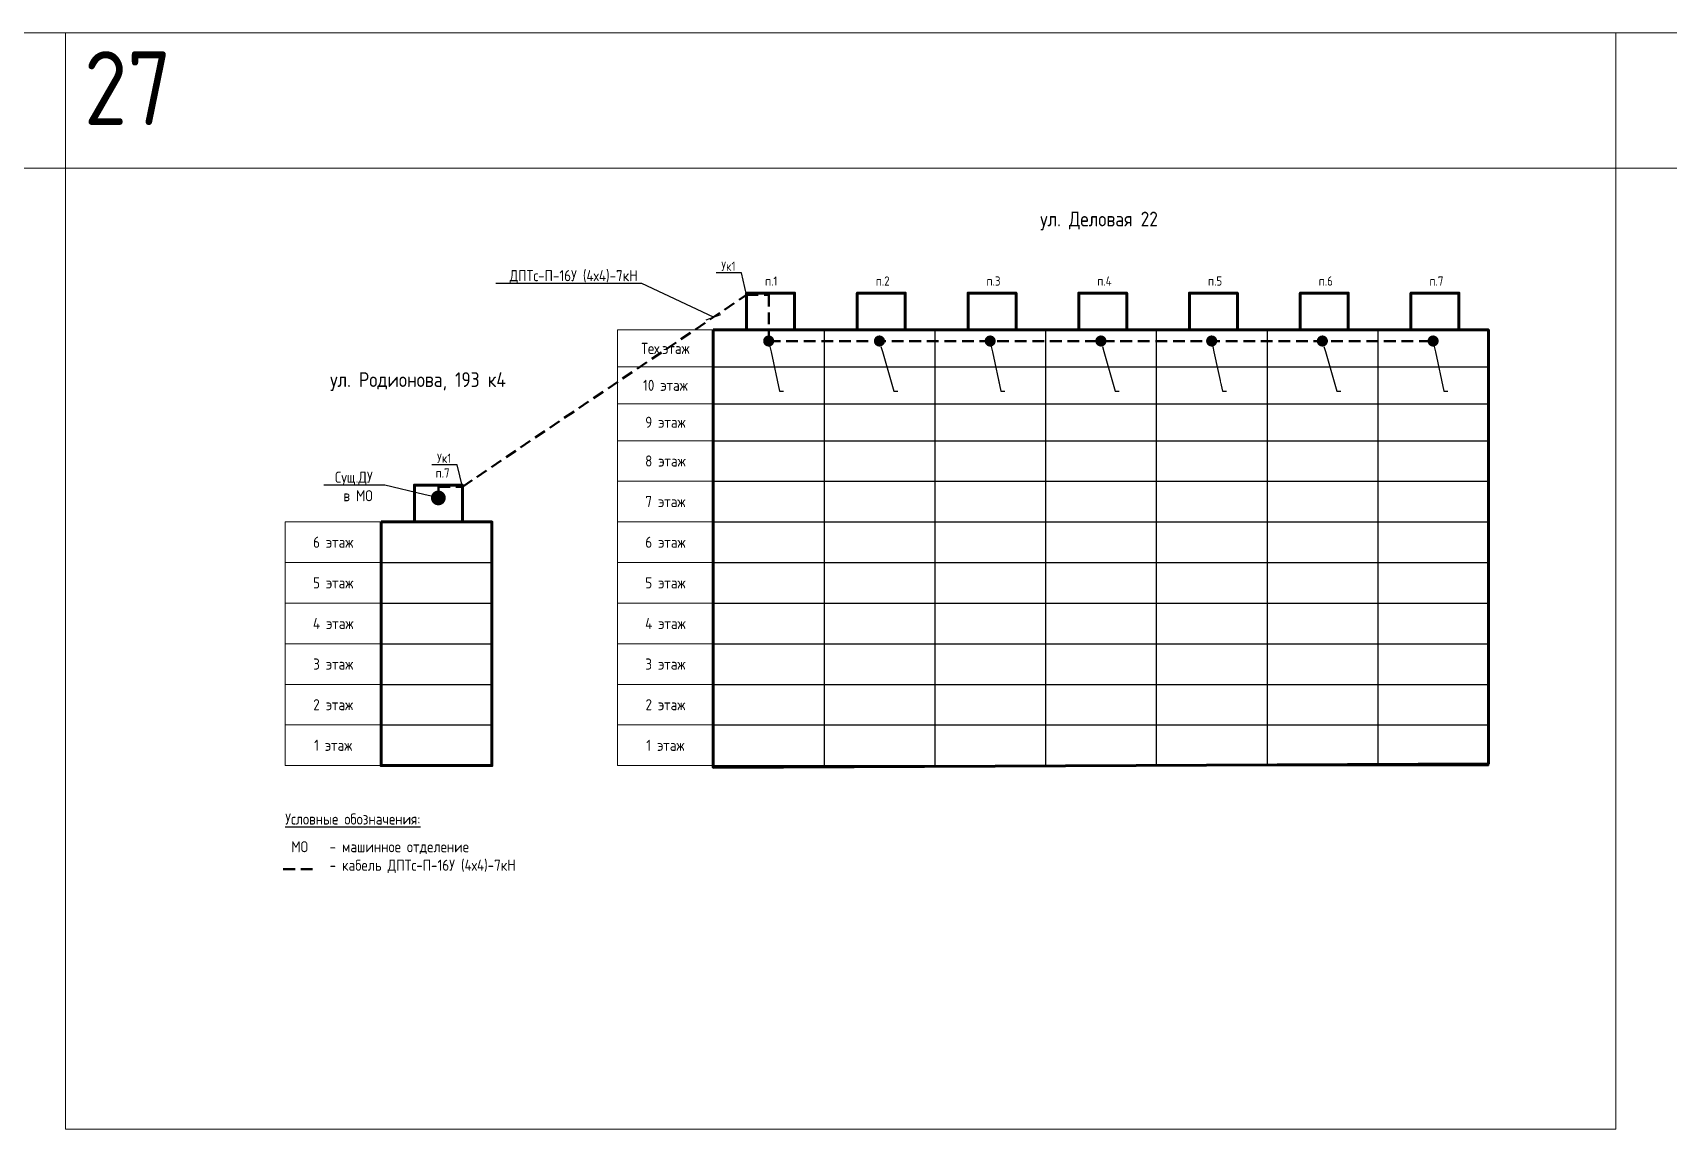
# Model space of a CAD drawing. Extents: x 6775 to 13793, y 2665 to 3972.
# Drawn here: x 7218.1 to 7661.2, y 2665 to 2962 of the extents above; entities that cross this region are included whole.
import ezdxf
from ezdxf import colors
from ezdxf.entities.mleader import LeaderData, LeaderLine
from ezdxf.math import Vec2, Vec3

# ---------------------------------------------------------------- set-up
doc = ezdxf.new("R2010")
doc.units = 0
doc.header["$MEASUREMENT"] = 0
doc.linetypes.add('HIDDEN2', pattern=[4.7625, 3.175, -1.5875])
doc.linetypes.add('JIS_02_0.7', pattern=[1.35, 0.75, -0.6])
doc.layers.get('0').update_dxf_attribs({"linetype": 'CONTINUOUS'})
doc.layers.get('Defpoints').update_dxf_attribs({"linetype": 'CONTINUOUS'})
doc.styles.add('мой', font='', dxfattribs={"width": 0.9, "height": 3})
doc.styles.get('мой').set_extended_font_data('GOST Common')

# ---------------------------------------------------------------- blocks, each defined once
blk = doc.blocks.new('*U19')
at = {"color": 7, "linetype": 'Continuous', "lineweight": 15}
blk.add_lwpolyline([(-210, -148.5), (210, -148.5), (210, 148.5), (-210, 148.5)], close=True, dxfattribs=at)
blk = doc.blocks.new('*U20')
at = {"color": 0, "linetype": 'ByBlock', "lineweight": -2, "transparency": 16777216}
blk.add_blockref('*U19', (452, 0), dxfattribs=at)
blk = doc.blocks.new('_Dot')
at = {"color": 0, "linetype": 'ByBlock', "lineweight": -2}
blk.add_line((-0.5, 0), (-1, 0), dxfattribs=at)
at = {"color": 0, "linetype": 'ByBlock', "lineweight": 20, "const_width": 0.5}
blk.add_lwpolyline([(-0.25, 0, 1), (0.25, 0, 1)], format="xyb", close=True, dxfattribs=at)
blk = doc.blocks.new('*T97')
at = {"color": 0, "linetype": 'Continuous', "lineweight": -2, "transparency": 16777216}
for p, q in [((26, 0), (56, 0)), ((26, 0), (26, -66)), ((56, 0), (56, -66)), ((26, -11), (56, -11)), ((26, -22), (56, -22)), ((26, -33), (56, -33)), ((26, -44), (56, -44)), ((26, -55), (56, -55)), ((26, -66), (56, -66))]:
    blk.add_line(p, q, dxfattribs=at)
at = {"layer": 'Defpoints', "color": 8, "linetype": 'ByBlock', "lineweight": 0, "transparency": 16777216}
for p, q in [((0, 0), (26, 0)), ((0, 0), (0, -66)), ((0, -11), (26, -11)), ((0, -22), (26, -22)), ((0, -33), (26, -33)), ((0, -44), (26, -44)), ((0, -55), (26, -55)), ((0, -66), (26, -66))]:
    blk.add_line(p, q, dxfattribs=at)
at = {"color": 0, "linetype": 'JIS_02_0.7', "lineweight": 0, "transparency": 16777216, "char_height": 3, "width": 23, "attachment_point": 5, "style": 'мой'}
for s, insert in [('6 этаж', (13, -5.5)), ('5 этаж', (13, -16.5)), ('4 этаж', (13, -27.5)), ('3 этаж', (13, -38.5)), ('2 этаж', (13, -49.5)), ('1 этаж', (13, -60.5))]:
    blk.add_mtext(s, dxfattribs=dict(at, insert=insert))
blk = doc.blocks.new('*T98')
at = {"color": 0, "linetype": 'Continuous', "lineweight": -2, "transparency": 16777216}
for p, q in [((26, 0), (236, 0)), ((26, 0), (26, -118)), ((56, 0), (56, -118)), ((86, 0), (86, -118)), ((116, 0), (116, -118)), ((146, 0), (146, -118)), ((176, 0), (176, -118)), ((206, 0), (206, -118)), ((236, 0), (236, -118)), ((26, -10), (236, -10)), ((26, -20), (236, -20)), ((26, -30), (236, -30)), ((26, -41), (236, -41)), ((26, -52), (236, -52)), ((26, -63), (236, -63)), ((26, -74), (236, -74)), ((26, -85), (236, -85)), ((26, -96), (236, -96)), ((26, -107), (236, -107)), ((26, -118), (236, -118))]:
    blk.add_line(p, q, dxfattribs=at)
at = {"layer": 'Defpoints', "color": 8, "linetype": 'ByBlock', "lineweight": 0, "transparency": 16777216}
for p, q in [((0, 0), (26, 0)), ((0, 0), (0, -118)), ((0, -10), (26, -10)), ((0, -20), (26, -20)), ((0, -30), (26, -30)), ((0, -41), (26, -41)), ((0, -52), (26, -52)), ((0, -63), (26, -63)), ((0, -74), (26, -74)), ((0, -85), (26, -85)), ((0, -96), (26, -96)), ((0, -107), (26, -107)), ((0, -118), (26, -118))]:
    blk.add_line(p, q, dxfattribs=at)
at = {"color": 0, "linetype": 'JIS_02_0.7', "lineweight": 0, "transparency": 16777216, "char_height": 3, "width": 23, "attachment_point": 5, "style": 'мой'}
for s, insert in [('{\\fGOST Common|b0|i0|c204|p34;Тех.этаж}', (13, -5)), ('10 этаж', (13, -15)), ('9 этаж', (13, -25)), ('8 этаж', (13, -35.5)), ('7 этаж', (13, -46.5)), ('6 этаж', (13, -57.5)), ('5 этаж', (13, -68.5)), ('4 этаж', (13, -79.5)), ('3 этаж', (13, -90.5)), ('2 этаж', (13, -101.5)), ('1 этаж', (13, -112.5))]:
    blk.add_mtext(s, dxfattribs=dict(at, insert=insert))
blk = doc.blocks.new('_Oblique')
at = {"color": 0, "linetype": 'ByBlock', "lineweight": -2}
blk.add_line((-0.5, -0.5), (0.5, 0.5), dxfattribs=at)
blk = doc.blocks.new('_None')
blk = doc.blocks.new('*T549')
at = {"layer": 'Defpoints', "color": 8, "linetype": 'ByBlock', "lineweight": 0, "transparency": 16777216}
for p, q in [((0, 0), (4488, 0)), ((0, 0), (0, -36.67)), ((452, 0), (452, -36.67)), ((904, 0), (904, -36.67)), ((1356, 0), (1356, -36.67)), ((1808, 0), (1808, -36.67)), ((2260, 0), (2260, -36.67)), ((2712, 0), (2712, -36.67)), ((3164, 0), (3164, -36.67)), ((3584, 0), (3584, -36.67)), ((4036, 0), (4036, -36.67)), ((4488, 0), (4488, -36.67)), ((0, -36.67), (4488, -36.67))]:
    blk.add_line(p, q, dxfattribs=at)
at = {"layer": 'Defpoints', "color": 5, "linetype": 'Continuous', "lineweight": 0, "transparency": 16777216, "char_height": 20, "attachment_point": 1, "style": 'мой'}
for s, insert, width in [('{\\fGOST Common|b0|i0|c204|p34;15}', (5, -5), 442), ('{\\fGOST Common|b0|i0|c204|p34;27', (457, -5), 442), ('23', (909, -5), 442), ('20', (1361, -5), 442), ('21', (1813, -5), 442), ('22', (2265, -5), 442), ('23', (2717, -5), 442), ('24', (3169, -5), 410), ('25', (3589, -5), 442), ('26', (4041, -5), 442)]:
    blk.add_mtext(s, dxfattribs=dict(at, insert=insert, width=width))

msp = doc.modelspace()

# ---------------------------------------------------------------- linework, layer by layer
at = {"color": 7, "linetype": 'Continuous', "lineweight": 70}
for points in [[(7411.5, 2881.5), (7424.5, 2881.5), (7424.5, 2891.5), (7411.5, 2891.5)], [(7402.5, 2881.5), (7612.5, 2881.5), (7612.5, 2764), (7402.5, 2763)], [(7321.5, 2829.5), (7334.5, 2829.5), (7334.5, 2839.5), (7321.5, 2839.5)], [(7312.5, 2829.5), (7342.5, 2829.5), (7342.5, 2763.5), (7312.5, 2763.5)]]:
    msp.add_lwpolyline(points, close=True, dxfattribs=at)
at = {"color": 5, "linetype": 'HIDDEN2', "lineweight": 50}
msp.add_lwpolyline([(7293.94, 2735.49), (7285.94, 2735.49)], dxfattribs=at)

# ---------------------------------------------------------------- block references
at = {"color": 7, "linetype": 'Continuous', "lineweight": 15}
msp.add_blockref('*U20', (6985, 2813.5), dxfattribs=at)
for name, p in [('*T549', (6775, 2962)), ('*T98', (7376.5, 2881.5)), ('*T97', (7286.5, 2829.5))]:
    msp.add_blockref(name, p)

# ---------------------------------------------------------------- texts
at = {"color": 7, "linetype": 'Continuous', "lineweight": 15, "char_height": 4, "width": 85.5878, "attachment_point": 5, "style": 'мой'}
for s, insert in [('\\pxqc;ул. Деловая 22', (7507, 2911)), ('\\pxqc;ул. Родионова, 193 к4', (7322.5, 2867.5))]:
    msp.add_mtext(s, dxfattribs=dict(at, insert=insert))
at = {"color": 7, "linetype": 'Continuous', "lineweight": 50, "char_height": 2.5, "width": 4.2525, "attachment_point": 1, "style": 'мой'}
for s, insert in [('{\\fGOST Common|b0|i0|c204|p34;п}.{\\fGOST Common|b0|i0|c204|p34;1}', (7416.5, 2896)), ('{\\fGOST Common|b0|i0|c204|p34;п}.{\\fGOST Common|b0|i0|c204|p34;2}', (7446.5, 2896)), ('{\\fGOST Common|b0|i0|c204|p34;п}.{\\fGOST Common|b0|i0|c204|p34;3}', (7476.5, 2896)), ('{\\fGOST Common|b0|i0|c204|p34;п}.{\\fGOST Common|b0|i0|c204|p34;4}', (7506.5, 2896)), ('{\\fGOST Common|b0|i0|c204|p34;п}.{\\fGOST Common|b0|i0|c204|p34;5}', (7536.5, 2896)), ('{\\fGOST Common|b0|i0|c204|p34;п}.{\\fGOST Common|b0|i0|c204|p34;6}', (7566.5, 2896)), ('{\\fGOST Common|b0|i0|c204|p34;п}.{\\fGOST Common|b0|i0|c204|p34;7}', (7596.5, 2896)), ('{\\fGOST Common|b0|i0|c204|p34;п}.{\\fGOST Common|b0|i0|c204|p34;7}', (7327.25, 2844))]:
    msp.add_mtext(s, dxfattribs=dict(at, insert=insert))
at = {"color": 7, "insert": (7286.51, 2750.53), "char_height": 3, "width": 71.0695, "attachment_point": 1, "style": 'мой'}
msp.add_mtext('\\pxi-4,l4,sm1.5,t2;{\\LУсловные обозначения:\\P\\psm1;} МО ^I- машинное отделение\\P\\pi0,l0,s*,tz;^I- кабель ДПТс-П-16У (4х4)-7кН\\P\\P\\pi-4,l4,sm1,t2; ', dxfattribs=at)

# ---------------------------------------------------------------- next in the draw order: leaders
at = {"color": 7, "linetype": 'Continuous', "lineweight": 13}
ml = msp.add_multileader_mtext('Standard', dxfattribs=at)
ml.set_content('{\\fGOST Common|b0|i0|c204|p34;ДПТс-П-16У (4х4)-7кН}', color=7, style='мой')
ml.set_leader_properties()
ml.set_arrow_properties(name='OBLIQUE')
ml.build(insert=Vec2(0, 0))
ml.multileader.update_dxf_attribs({"text_left_attachment_type": 6, "text_right_attachment_type": 6, "dogleg_length": 10, "arrow_head_size": 3})
ctx = ml.context
ctx.base_point, ctx.char_height, ctx.arrow_head_size, ctx.landing_gap_size, ctx.plane_origin = Vec3(7345.62, 2894.1), 3, 3, 0.09, Vec3(7311.92, 2982.64)
ctx.left_attachment, ctx.right_attachment, ctx.text_align_type = 6, 6, 2
notes = []
notes.append((ctx, [(0, (1, 1, 0), (7383.09, 2894.1), (-1, 0), 1, [(0, [(7402.54, 2884.95)], 0, [])])]))
ctx.mtext.insert, ctx.mtext.alignment, ctx.mtext.flow_direction = Vec3(7382, 2897.7), 3, 5
ctx.mtext.has_bg_fill, ctx.mtext.bg_color, ctx.mtext.bg_scale_factor, ctx.mtext.bg_transparency, ctx.mtext.use_window_bg_color = 1, -1027028792, 1.5, 0, 1
for ctx, leaders in notes:
    for number, flags, end, landing, length, lines in leaders:
        leader = LeaderData()
        leader.index, (leader.has_last_leader_line, leader.has_dogleg_vector, leader.attachment_direction) = number, flags
        leader.last_leader_point, leader.dogleg_vector, leader.dogleg_length = Vec3(end), Vec3(landing), length
        for number, points, colour, breaks in lines:
            line = LeaderLine()
            line.index, line.vertices, line.color, line.breaks = number, Vec3.list(points), colors.encode_raw_color(colour), breaks
            leader.lines.append(line)
        ctx.leaders.append(leader)

# ---------------------------------------------------------------- next in the draw order: linework, layer by layer
at = {"color": 5, "linetype": 'HIDDEN2', "lineweight": 50}
msp.add_lwpolyline([(7328, 2837), (7328, 2839), (7334.5, 2839), (7411.5, 2891), (7417.5, 2891), (7417.5, 2878.5), (7597.5, 2878.5)], dxfattribs=at)

# ---------------------------------------------------------------- next in the draw order: leaders
at = {"color": 7, "linetype": 'Continuous', "lineweight": 13}
ml = msp.add_multileader_mtext('Standard', dxfattribs=at)
ml.set_content('Ук1', color=7, style='мой')
ml.set_leader_properties()
ml.set_arrow_properties(name='NONE')
ml.build(insert=Vec2(0, 0))
ml.multileader.update_dxf_attribs({"text_left_attachment_type": 6, "text_right_attachment_type": 6, "dogleg_length": 10, "arrow_head_size": 2})
ctx = ml.context
ctx.base_point, ctx.char_height, ctx.arrow_head_size, ctx.landing_gap_size, ctx.plane_origin = Vec3(7404.36, 2897), 2.5, 2, 0.09, Vec3(7390.5, 2892)
ctx.left_attachment, ctx.right_attachment, ctx.text_align_type = 6, 6, 2
notes = []
notes.append((ctx, [(0, (1, 1, 0), (7410.09, 2897), (-1, 0), 1.5, [(0, [(7411.5, 2891)], 0, [])])]))
ctx.mtext.insert, ctx.mtext.alignment, ctx.mtext.flow_direction = Vec3(7408.5, 2900), 3, 5
for ctx, leaders in notes:
    for number, flags, end, landing, length, lines in leaders:
        leader = LeaderData()
        leader.index, (leader.has_last_leader_line, leader.has_dogleg_vector, leader.attachment_direction) = number, flags
        leader.last_leader_point, leader.dogleg_vector, leader.dogleg_length = Vec3(end), Vec3(landing), length
        for number, points, colour, breaks in lines:
            line = LeaderLine()
            line.index, line.vertices, line.color, line.breaks = number, Vec3.list(points), colors.encode_raw_color(colour), breaks
            leader.lines.append(line)
        ctx.leaders.append(leader)

# ---------------------------------------------------------------- next in the draw order: leaders
ml = msp.add_multileader_mtext('Standard', dxfattribs=at)
ml.set_content('', color=7, style='мой')
ml.set_leader_properties()
ml.set_arrow_properties(name='DOT')
ml.build(insert=Vec2(0, 0))
ml.multileader.update_dxf_attribs({"text_left_attachment_type": 6, "text_right_attachment_type": 6, "dogleg_length": 10, "arrow_head_size": 3})
ctx = ml.context
ctx.base_point, ctx.char_height, ctx.arrow_head_size, ctx.landing_gap_size, ctx.plane_origin = Vec3(7421.41, 2864.9), 3, 3, 0.09, Vec3(7370.44, 2857.86)
ctx.left_attachment, ctx.right_attachment = 6, 6
notes = []
notes.append((ctx, [(1, (1, 1, 0), (7420.41, 2864.9), (1, 0), 1, [(0, [(7417.5, 2878.5)], 0, [])])]))
ctx.mtext.insert, ctx.mtext.flow_direction = Vec3(7421.5, 2868.5), 5
ctx.mtext.has_bg_fill, ctx.mtext.bg_color, ctx.mtext.bg_scale_factor, ctx.mtext.bg_transparency, ctx.mtext.use_window_bg_color = 1, -1027028792, 1.5, 0, 1
ml = msp.add_multileader_mtext('Standard', dxfattribs=at)
ml.set_content('', color=7, style='мой')
ml.set_leader_properties()
ml.set_arrow_properties(name='DOT')
ml.build(insert=Vec2(0, 0))
ml.multileader.update_dxf_attribs({"text_left_attachment_type": 6, "text_right_attachment_type": 6, "dogleg_length": 10, "arrow_head_size": 3})
ctx = ml.context
ctx.base_point, ctx.char_height, ctx.arrow_head_size, ctx.landing_gap_size, ctx.plane_origin = Vec3(7452.39, 2864.9), 3, 3, 0.09, Vec3(7400.44, 2857.86)
ctx.left_attachment, ctx.right_attachment = 6, 6
notes.append((ctx, [(1, (1, 1, 0), (7451.39, 2864.9), (1, 0), 1, [(0, [(7447.5, 2878.5)], 0, [])])]))
ctx.mtext.insert, ctx.mtext.width, ctx.mtext.flow_direction = Vec3(7452.48, 2868.5), 5.4, 5
ctx.mtext.has_bg_fill, ctx.mtext.bg_color, ctx.mtext.bg_scale_factor, ctx.mtext.bg_transparency, ctx.mtext.use_window_bg_color = 1, -1027028792, 1.5, 0, 1
ml = msp.add_multileader_mtext('Standard', dxfattribs=at)
ml.set_content('', color=7, style='мой')
ml.set_leader_properties()
ml.set_arrow_properties(name='DOT')
ml.build(insert=Vec2(0, 0))
ml.multileader.update_dxf_attribs({"text_left_attachment_type": 6, "text_right_attachment_type": 6, "dogleg_length": 10, "arrow_head_size": 3})
ctx = ml.context
ctx.base_point, ctx.char_height, ctx.arrow_head_size, ctx.landing_gap_size, ctx.plane_origin = Vec3(7481.41, 2864.9), 3, 3, 0.09, Vec3(7430.44, 2857.86)
ctx.left_attachment, ctx.right_attachment = 6, 6
notes.append((ctx, [(1, (1, 1, 0), (7480.41, 2864.9), (1, 0), 1, [(0, [(7477.5, 2878.5)], 0, [])])]))
ctx.mtext.insert, ctx.mtext.flow_direction = Vec3(7481.5, 2868.5), 5
ctx.mtext.has_bg_fill, ctx.mtext.bg_color, ctx.mtext.bg_scale_factor, ctx.mtext.bg_transparency, ctx.mtext.use_window_bg_color = 1, -1027028792, 1.5, 0, 1
ml = msp.add_multileader_mtext('Standard', dxfattribs=at)
ml.set_content('', color=7, style='мой')
ml.set_leader_properties()
ml.set_arrow_properties(name='DOT')
ml.build(insert=Vec2(0, 0))
ml.multileader.update_dxf_attribs({"text_left_attachment_type": 6, "text_right_attachment_type": 6, "dogleg_length": 10, "arrow_head_size": 3})
ctx = ml.context
ctx.base_point, ctx.char_height, ctx.arrow_head_size, ctx.landing_gap_size, ctx.plane_origin = Vec3(7512.39, 2864.9), 3, 3, 0.09, Vec3(7460.44, 2857.86)
ctx.left_attachment, ctx.right_attachment = 6, 6
notes.append((ctx, [(1, (1, 1, 0), (7511.39, 2864.9), (1, 0), 1, [(0, [(7507.5, 2878.5)], 0, [])])]))
ctx.mtext.insert, ctx.mtext.width, ctx.mtext.flow_direction = Vec3(7512.48, 2868.5), 5.4, 5
ctx.mtext.has_bg_fill, ctx.mtext.bg_color, ctx.mtext.bg_scale_factor, ctx.mtext.bg_transparency, ctx.mtext.use_window_bg_color = 1, -1027028792, 1.5, 0, 1
ml = msp.add_multileader_mtext('Standard', dxfattribs=at)
ml.set_content('', color=7, style='мой')
ml.set_leader_properties()
ml.set_arrow_properties(name='DOT')
ml.build(insert=Vec2(0, 0))
ml.multileader.update_dxf_attribs({"text_left_attachment_type": 6, "text_right_attachment_type": 6, "dogleg_length": 10, "arrow_head_size": 3})
ctx = ml.context
ctx.base_point, ctx.char_height, ctx.arrow_head_size, ctx.landing_gap_size, ctx.plane_origin = Vec3(7541.41, 2864.9), 3, 3, 0.09, Vec3(7490.44, 2857.86)
ctx.left_attachment, ctx.right_attachment = 6, 6
notes.append((ctx, [(1, (1, 1, 0), (7540.41, 2864.9), (1, 0), 1, [(0, [(7537.5, 2878.5)], 0, [])])]))
ctx.mtext.insert, ctx.mtext.flow_direction = Vec3(7541.5, 2868.5), 5
ctx.mtext.has_bg_fill, ctx.mtext.bg_color, ctx.mtext.bg_scale_factor, ctx.mtext.bg_transparency, ctx.mtext.use_window_bg_color = 1, -1027028792, 1.5, 0, 1
ml = msp.add_multileader_mtext('Standard', dxfattribs=at)
ml.set_content('', color=7, style='мой')
ml.set_leader_properties()
ml.set_arrow_properties(name='DOT')
ml.build(insert=Vec2(0, 0))
ml.multileader.update_dxf_attribs({"text_left_attachment_type": 6, "text_right_attachment_type": 6, "dogleg_length": 10, "arrow_head_size": 3})
ctx = ml.context
ctx.base_point, ctx.char_height, ctx.arrow_head_size, ctx.landing_gap_size, ctx.plane_origin = Vec3(7572.39, 2864.9), 3, 3, 0.09, Vec3(7520.44, 2857.86)
ctx.left_attachment, ctx.right_attachment = 6, 6
notes.append((ctx, [(1, (1, 1, 0), (7571.39, 2864.9), (1, 0), 1, [(0, [(7567.5, 2878.5)], 0, [])])]))
ctx.mtext.insert, ctx.mtext.width, ctx.mtext.flow_direction = Vec3(7572.48, 2868.5), 5.4, 5
ctx.mtext.has_bg_fill, ctx.mtext.bg_color, ctx.mtext.bg_scale_factor, ctx.mtext.bg_transparency, ctx.mtext.use_window_bg_color = 1, -1027028792, 1.5, 0, 1
ml = msp.add_multileader_mtext('Standard', dxfattribs=at)
ml.set_content('', color=7, style='мой')
ml.set_leader_properties()
ml.set_arrow_properties(name='DOT')
ml.build(insert=Vec2(0, 0))
ml.multileader.update_dxf_attribs({"text_left_attachment_type": 6, "text_right_attachment_type": 6, "dogleg_length": 10, "arrow_head_size": 3})
ctx = ml.context
ctx.base_point, ctx.char_height, ctx.arrow_head_size, ctx.landing_gap_size, ctx.plane_origin = Vec3(7601.41, 2864.9), 3, 3, 0.09, Vec3(7550.44, 2857.86)
ctx.left_attachment, ctx.right_attachment = 6, 6
notes.append((ctx, [(1, (1, 1, 0), (7600.41, 2864.9), (1, 0), 1, [(0, [(7597.5, 2878.5)], 0, [])])]))
ctx.mtext.insert, ctx.mtext.flow_direction = Vec3(7601.5, 2868.5), 5
ctx.mtext.has_bg_fill, ctx.mtext.bg_color, ctx.mtext.bg_scale_factor, ctx.mtext.bg_transparency, ctx.mtext.use_window_bg_color = 1, -1027028792, 1.5, 0, 1
ml = msp.add_multileader_mtext('Standard', dxfattribs=at)
ml.set_content('{\\fGOST Common|b0|i0|c204|p34;Сущ.ДУ}\\P{\\fGOST Common|b0|i0|c204|p34;в МО}', color=7, style='мой')
ml.set_leader_properties()
ml.set_arrow_properties(name='DOT')
ml.build(insert=Vec2(0, 0))
ml.multileader.update_dxf_attribs({"text_left_attachment_type": 6, "text_right_attachment_type": 6, "dogleg_length": 10})
ctx = ml.context
ctx.base_point, ctx.char_height, ctx.landing_gap_size, ctx.plane_origin = Vec3(7298.8, 2839.5), 3, 0.09, Vec3(7280.27, 2823.83)
ctx.left_attachment, ctx.right_attachment, ctx.text_align_type = 6, 6, 2
notes.append((ctx, [(0, (1, 1, 0), (7313.5, 2839.5), (-1, 0), 3.18, [(0, [(7328, 2836)], 0, [])])]))
ctx.mtext.insert, ctx.mtext.alignment, ctx.mtext.flow_direction = Vec3(7310.23, 2843.1), 3, 5
ctx.mtext.has_bg_fill, ctx.mtext.bg_color, ctx.mtext.bg_scale_factor, ctx.mtext.bg_transparency, ctx.mtext.use_window_bg_color = 1, -1027028792, 1.5, 0, 1
for ctx, leaders in notes:
    for number, flags, end, landing, length, lines in leaders:
        leader = LeaderData()
        leader.index, (leader.has_last_leader_line, leader.has_dogleg_vector, leader.attachment_direction) = number, flags
        leader.last_leader_point, leader.dogleg_vector, leader.dogleg_length = Vec3(end), Vec3(landing), length
        for number, points, colour, breaks in lines:
            line = LeaderLine()
            line.index, line.vertices, line.color, line.breaks = number, Vec3.list(points), colors.encode_raw_color(colour), breaks
            leader.lines.append(line)
        ctx.leaders.append(leader)

# ---------------------------------------------------------------- next in the draw order: linework, layer by layer
at = {"color": 7, "linetype": 'Continuous', "lineweight": 70}
for points in [[(7441.5, 2881.5), (7454.5, 2881.5), (7454.5, 2891.5), (7441.5, 2891.5)], [(7471.5, 2881.5), (7484.5, 2881.5), (7484.5, 2891.5), (7471.5, 2891.5)], [(7501.5, 2881.5), (7514.5, 2881.5), (7514.5, 2891.5), (7501.5, 2891.5)], [(7531.5, 2881.5), (7544.5, 2881.5), (7544.5, 2891.5), (7531.5, 2891.5)], [(7561.5, 2881.5), (7574.5, 2881.5), (7574.5, 2891.5), (7561.5, 2891.5)], [(7591.5, 2881.5), (7604.5, 2881.5), (7604.5, 2891.5), (7591.5, 2891.5)]]:
    msp.add_lwpolyline(points, close=True, dxfattribs=at)

# ---------------------------------------------------------------- next in the draw order: leaders
at = {"color": 7, "linetype": 'Continuous', "lineweight": 13}
ml = msp.add_multileader_mtext('Standard', dxfattribs=at)
ml.set_content('Ук1', color=7, style='мой')
ml.set_leader_properties()
ml.set_arrow_properties(name='NONE')
ml.build(insert=Vec2(0, 0))
ml.multileader.update_dxf_attribs({"text_left_attachment_type": 6, "text_right_attachment_type": 6, "dogleg_length": 10, "arrow_head_size": 2})
ctx = ml.context
ctx.base_point, ctx.char_height, ctx.arrow_head_size, ctx.landing_gap_size, ctx.plane_origin = Vec3(7327.36, 2845), 2.5, 2, 0.09, Vec3(7313.5, 2840)
ctx.left_attachment, ctx.right_attachment, ctx.text_align_type = 6, 6, 2
notes = []
notes.append((ctx, [(0, (1, 1, 0), (7333.09, 2845), (-1, 0), 1.5, [(0, [(7334.5, 2839)], 0, [])])]))
ctx.mtext.insert, ctx.mtext.alignment, ctx.mtext.flow_direction = Vec3(7331.5, 2848), 3, 5
for ctx, leaders in notes:
    for number, flags, end, landing, length, lines in leaders:
        leader = LeaderData()
        leader.index, (leader.has_last_leader_line, leader.has_dogleg_vector, leader.attachment_direction) = number, flags
        leader.last_leader_point, leader.dogleg_vector, leader.dogleg_length = Vec3(end), Vec3(landing), length
        for number, points, colour, breaks in lines:
            line = LeaderLine()
            line.index, line.vertices, line.color, line.breaks = number, Vec3.list(points), colors.encode_raw_color(colour), breaks
            leader.lines.append(line)
        ctx.leaders.append(leader)

doc.saveas('drawing.dxf')
